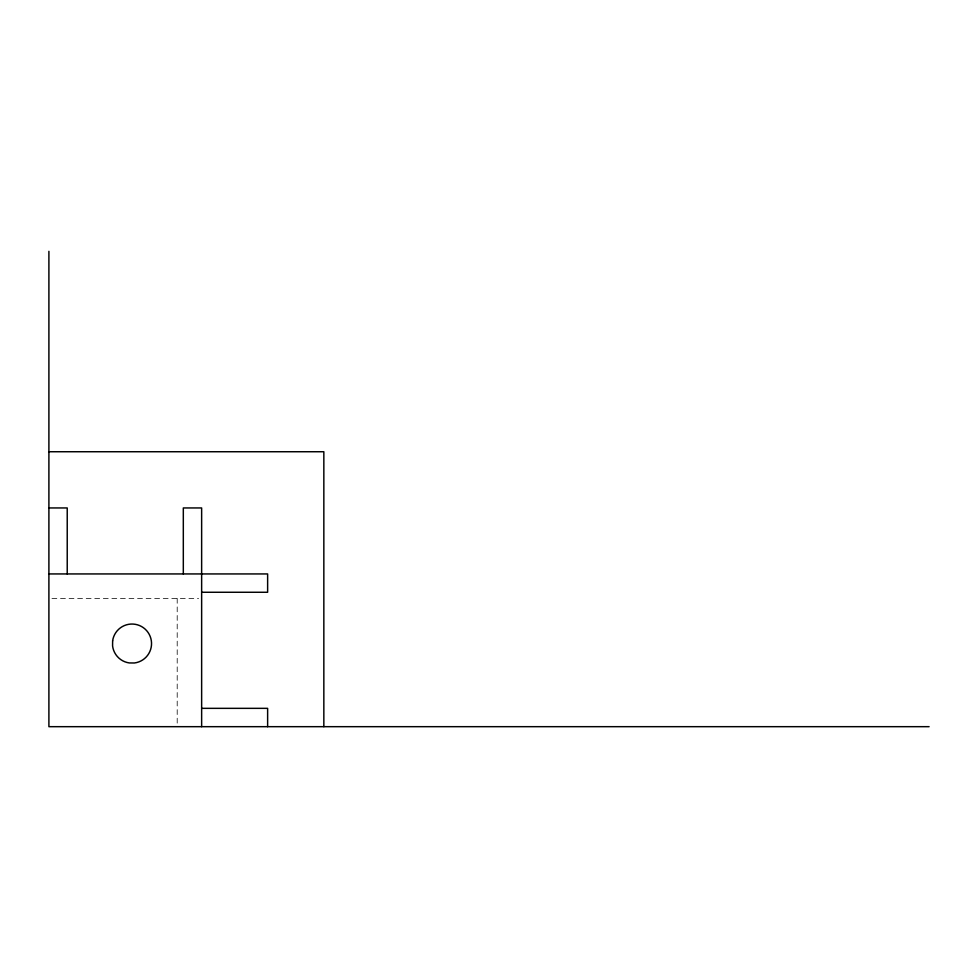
<?xml version="1.0" encoding="UTF-8"?>
<svg xmlns="http://www.w3.org/2000/svg" width="978" height="978" viewBox="0 0 978 978"><rect width="100%" height="100%" fill="white"/><g stroke="black" fill="none" stroke-linecap="round" stroke-linejoin="round"><path stroke-width="0.73" stroke-dasharray="4.89 3.67" d="M51.956 598.377L198.583 598.377M177.201 598.377L177.201 725.15"/><path stroke-width="1.47" d="M48.9 451.738L323.84 451.738L323.84 726.678M48.9 507.949L67.225 507.949L67.225 573.939M48.9 573.939L267.63 573.939L267.63 592.265L201.639 592.265M201.639 708.341L267.63 708.341L267.63 726.678M929.1 726.678L48.9 726.678L48.9 251.322M201.639 726.678L201.639 507.949L183.314 507.949L183.314 573.939M112.629 640.847L112.58 645.957A19.548 19.548 0 0 0 129.255 662.937L134.365 662.986A19.548 19.548 0 0 0 151.529 642.913A19.548 19.548 0 0 0 133.032 624.062A19.548 19.548 0 0 0 112.629 640.847"/></g></svg>
